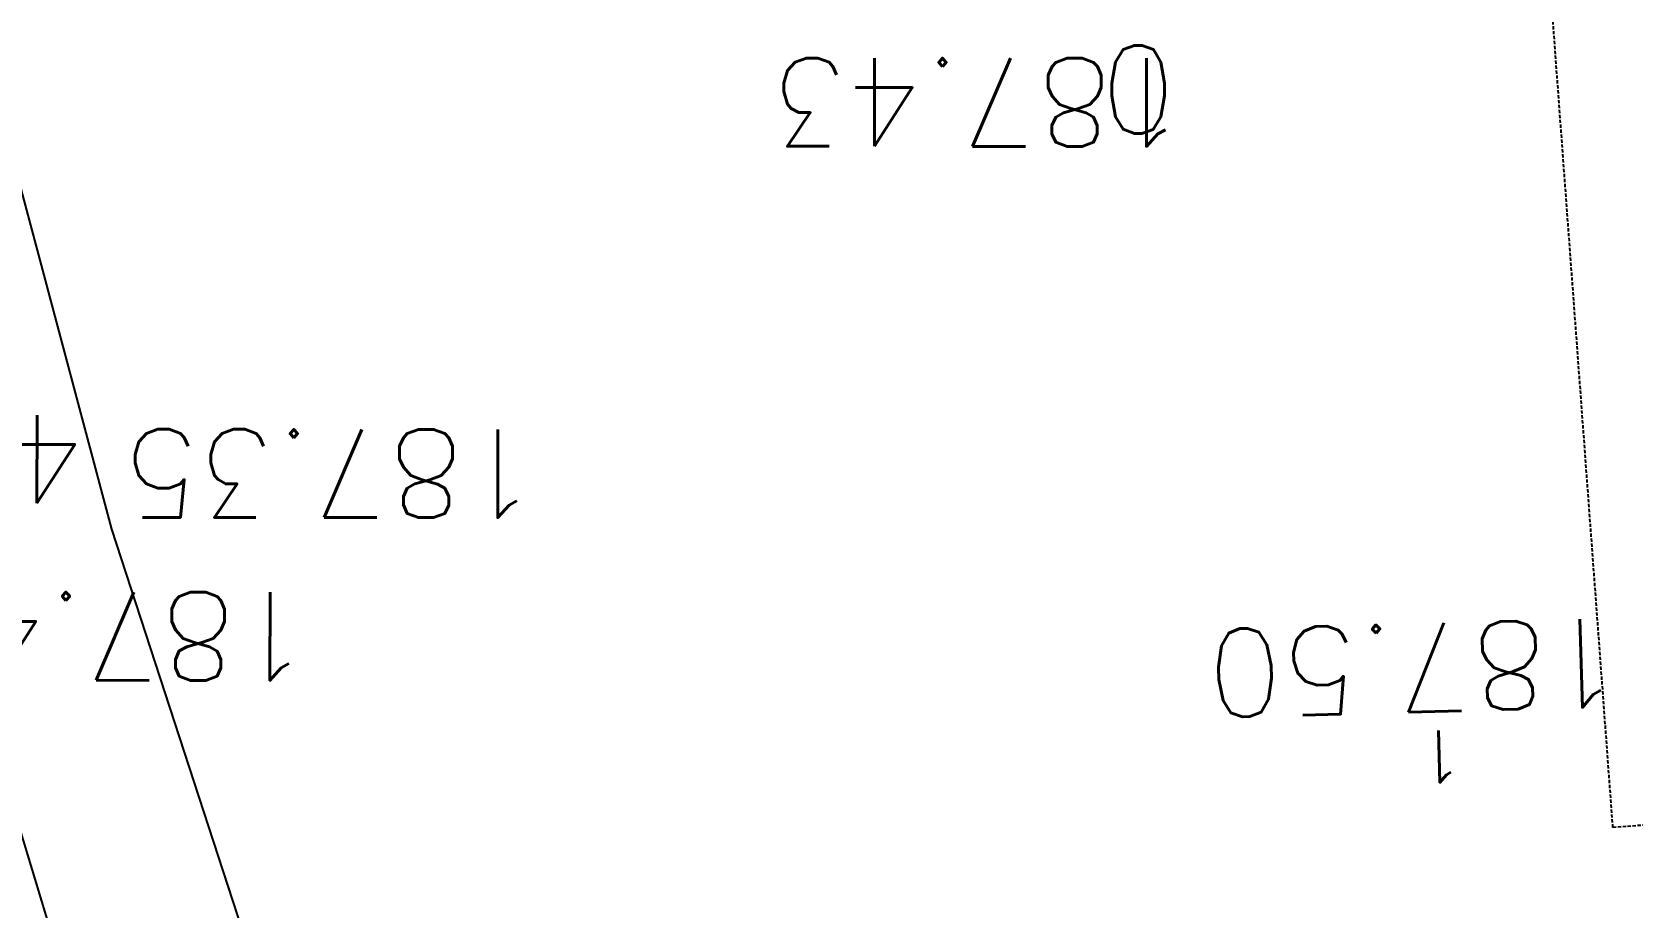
# Model space of a CAD drawing. Extents: x -594 to 29166, y -5797 to 14313.
# Drawn here: x 15638 to 16256, y 3205 to 3543 of the extents above; entities that cross this region are included whole.
import ezdxf
from ezdxf.enums import TextEntityAlignment as Align
from ezdxf.lldxf.tags import DXFTag

# ---------------------------------------------------------------- set-up
doc = ezdxf.new("R2010")
doc.units = 0
doc.linetypes.add('CACHE2', pattern=[4.762499999999999, 3.175, -1.5875])
doc.linetypes.add('Style de ligne -15', pattern=[2.0832800000000002, 1.25, -0.41656, 0.1388600000000001, -0.2778600000000001])
for name, color, linetype in [('A SITE', 252, 'Continuous'), ('DWG_280-140115-P - Général', 252, 'Continuous'), ('Fond topo - ESPACE_BOISE', 252, 'Continuous'), ('Fond topo - Z', 252, 'Continuous'), ('Fond topo - Z_500', 252, 'Continuous'), ('prlm-VRD', 252, 'Continuous'), ('SA - bât E', 252, 'Continuous'), ('SA - EBC', 252, 'Continuous')]:
    doc.layers.add(name, color=color, linetype=linetype)
for name, color, linetype, plot in [('Fond topo - N', 252, 'Continuous', False), ('Fond topo - NCACHE', 252, 'Continuous', False), ('Fond topo - ZCACHE', 252, 'Continuous', False)]:
    doc.layers.add(name, color=color, linetype=linetype, plot=plot)
doc.layers.add('Fond topo - P', color=252, linetype='Continuous', lineweight=50)
doc.layers.add('Fond topo - VOI', color=252, linetype='Continuous', lineweight=25)
doc.styles.add('SIMPLEX', font='simplex_.ttf', dxfattribs={"height": 1.25})
tags = doc.linetypes.add('L1', pattern=[1.0000000298023224, 0.6000000238418579, -0.4000000059604645]).pattern_tags.tags
tags[6:7] = [DXFTag(74, 4), DXFTag(75, 0), DXFTag(340, '0'), DXFTag(46, 0.0), DXFTag(50, 0.0), DXFTag(44, 0.0), DXFTag(45, 0.0)]
tags[4:5] = [DXFTag(74, 4), DXFTag(75, 0), DXFTag(340, '0'), DXFTag(46, 0.0), DXFTag(50, 0.0), DXFTag(44, 0.0), DXFTag(45, 0.0)]
tags = doc.linetypes.add('L8', pattern=[0.22500000894069674, 0.1500000059604645, -0.07500000298023224]).pattern_tags.tags
tags[6:7] = [DXFTag(74, 4), DXFTag(75, 0), DXFTag(340, '0'), DXFTag(46, 0.0), DXFTag(50, 0.0), DXFTag(44, 0.0), DXFTag(45, 0.0)]
tags[4:5] = [DXFTag(74, 4), DXFTag(75, 0), DXFTag(340, '0'), DXFTag(46, 0.0), DXFTag(50, 0.0), DXFTag(44, 0.0), DXFTag(45, 0.0)]
tags = doc.linetypes.add('STYLE_15', pattern=[0.8333119936287403, 0.5, -0.1666239947080612, 0.05554400011897087, -0.1111439988017082]).pattern_tags.tags
tags[10:11] = [DXFTag(74, 4), DXFTag(75, 0), DXFTag(340, '0'), DXFTag(46, 0.0), DXFTag(50, 0.0), DXFTag(44, 0.0), DXFTag(45, 0.0)]
tags[8:9] = [DXFTag(74, 4), DXFTag(75, 0), DXFTag(340, '0'), DXFTag(46, 0.0), DXFTag(50, 0.0), DXFTag(44, 0.0), DXFTag(45, 0.0)]
tags[6:7] = [DXFTag(74, 4), DXFTag(75, 0), DXFTag(340, '0'), DXFTag(46, 0.0), DXFTag(50, 0.0), DXFTag(44, 0.0), DXFTag(45, 0.0)]
tags[4:5] = [DXFTag(74, 4), DXFTag(75, 0), DXFTag(340, '0'), DXFTag(46, 0.0), DXFTag(50, 0.0), DXFTag(44, 0.0), DXFTag(45, 0.0)]

# ---------------------------------------------------------------- blocks, each defined once
blk = doc.blocks.new('A 90.PTOPO')
at = {"layer": 'Fond topo - NCACHE', "style": 'SIMPLEX'}
blk.add_attdef('MAT', text='', height=0.34, dxfattribs=at).set_placement((0.09999999986030161, -0.09999999962747097), align=Align.TOP_LEFT)
at = {"layer": 'Fond topo - ZCACHE', "style": 'SIMPLEX'}
blk.add_attdef('ALT', (0.09999999986030161, 0.09999999962747097), '', height=0.34, dxfattribs=at)
blk = doc.blocks.new('A$C380262B1')
at = {"layer": 'SA - EBC'}
h = blk.add_hatch(dxfattribs=at)
h.set_pattern_fill('_USER', color=256, scale=75, angle=-335.8284639255295, style=0, pattern_type=0)
h.set_pattern_definition([(24.17153607447054, (-355966725.0913794, -417896002.4038396), (-30.71023888770651, 68.42427367140989), [])])
h.paths.add_polyline_path([(9533.967289561406, -8391.022676602006), (7823.560263682157, -8197.032719478011), (7677.26634000428, -8624.200356937945), (6795.644808141515, -8561.406107898802), (5968.179506575689, -8295.55842038244), (5307.727831928059, -7899.99740216881, -0.3248648439675891), (5215.66356504336, -6186.960641667247, -0.2814891280233847), (6034.588919347152, -5793.906059488654), (6977.488194359466, -5966.359615046531, 0.1695292869953866), (8622.524935239926, -5863.042801246047, 0.3340686001642133), (8902.106720628217, -5382.998490706086, 0.09326601099187866), (8620.675744628534, -4484.154293872416, 0.153138720952933), (7983.041431754827, -3856.574170198292), (6774.001917056739, -3250.65084323287), (5737.27900213562, -2651.023222506046, -0.1642525569746835), (4858.435642998666, -1650.659172795713), (4817.150435736403, -1198.612694069743), (4848.756969021633, -647.3217743448913), (5422.659926814958, 1808.548009581864, 0.4390366150430304), (6435.564773995429, 2874.098786618561, -0.09336270403907257), (6508.739385334775, 3486.828686110675, 0.1042719612268155), (6540.439700800925, 3811.755312792957), (6460.564939025789, 4655.403570830822), (7373.38954936713, 4920.791836176068), (7554.008261486888, 4259.8578767851), (7298.873095074669, 4188.137014396489), (7509.021686343476, 3441.03382807225, -0.2009829630450486), (7456.712778378278, 3016.095944307745), (7105.68882166408, 2168.347155954689), (7082.51023539342, 1970.99042609334), (7207.488740049303, 1059.89730162546), (7767.198439734057, -779.9824859946966), (8823.304629139602, -984.4878826290369, 0.1214178809896852), (9894.772318005562, -3098.331943433732, 0.01018302281994621), (10254.53238859773, -3499.40192066133), (9617.819940159097, -3345.007801242173), (9300.242931814864, -4358.367580920458), (9996.567213023081, -4620.499769318849), (9784.691719617695, -7276.41688529402), (9646.94292745553, -8212.627615593374)])
at = {"layer": 'DWG_280-140115-P - Général', "linetype": 'STYLE_15', "ltscale": 10, "elevation": 1e-07, "flags": 128}
for points in [[(3021.57010990195, -8145.867266133428, -0.06895872050302425), (6235.28967932798, -3756.488723866642, -0.008807822459316559), (10257.93705312535, 602.650766633451, -0.04520462568320733), (14397.25473853759, 4625.921016000211)], [(3183.863145206124, -8029.472286626697, -0.06402224317722395), (6209.414131427184, -3981.190984882414, -0.008807822459316559), (10232.06150527112, 377.9485056176782, -0.04520462568320733), (14371.37919068336, 4401.218755077571)], [(3210.571503592655, -8360.037511121482, -0.06701638499415095), (6351.068271277472, -4105.283255595714, -0.008807822459459397), (10373.71564516798, 253.8562349975109, -0.04520462568242076), (14513.03333048709, 4277.126484271139)]]:
    blk.add_lwpolyline(points, format="xyb", dxfattribs=at)
at = {"layer": 'Fond topo - ESPACE_BOISE', "linetype": 'L1', "ltscale": 2, "flags": 128}
blk.add_lwpolyline([(9533.967289561406, -8391.022676602006), (7823.560263682157, -8197.032719478011), (7677.26634000428, -8624.200356937945), (6795.644808141515, -8561.406107898802), (5968.179506575689, -8295.55842038244), (5307.727831928059, -7899.99740216881, -0.3248648439675891), (5215.66356504336, -6186.960641667247, -0.2814891279475962), (6034.588919347152, -5793.906059488654), (6977.488194359466, -5966.359615046531, 0.1695292870025676), (8622.524935239926, -5863.042801246047, 0.3340686001642133), (8902.106720628217, -5382.998490706086, 0.09326601102169153), (8620.675744628534, -4484.154293872416, 0.153138720952933), (7983.041431754827, -3856.574170198292), (6774.001917056739, -3250.65084323287), (5737.27900213562, -2651.023222506046, -0.1642525569996709), (4858.435642998666, -1650.659172795713), (4817.150435736403, -1198.612694069743), (4848.756969021633, -647.3217743448913), (5422.659926814958, 1808.548009581864, 0.4390366150430304), (6435.564773995429, 2874.098786618561, -0.09336270405047195), (6508.739385334775, 3486.828686110675, 0.104271961321091), (6540.439700800925, 3811.755312792957), (6460.564939025789, 4655.403570830822), (7373.38954936713, 4920.791836176068), (7554.008261486888, 4259.8578767851), (7298.873095074669, 4188.137014396489), (7509.021686343476, 3441.03382807225, -0.2009829630843761), (7456.712778378278, 3016.095944307745), (7105.68882166408, 2168.347155954689), (7082.51023539342, 1970.99042609334), (7207.488740049303, 1059.89730162546), (7767.198439734057, -779.9824859946966), (8823.304629139602, -984.4878826290369, 0.121417881002313), (9894.772318005562, -3098.331943433732, 0.01018302282179253), (10254.53238859773, -3499.40192066133), (9617.819940159097, -3345.007801242173), (9300.242931814864, -4358.367580920458), (9996.567213023081, -4620.499769318849), (9784.691719617695, -7276.41688529402), (9646.94292745553, -8212.627615593374)], format="xyb", close=True, dxfattribs=at)
at = {"layer": 'Fond topo - VOI', "linetype": 'L8', "ltscale": 2, "flags": 128}
blk.add_lwpolyline([(8241.600899538025, -1174.822141043842), (8268.107875902206, -1152.851050905883), (8199.535020301118, -1070.121470838785), (7936.320384824648, -752.5667192414403), (7729.302531806752, -389.0187353827059), (7574.213410867378, 87.03310303390026), (7436.46509652026, 603.444691747427), (7355.276801763102, 601.749756000936)], dxfattribs=at)
at = {"layer": 'SA - bât E', "linetype": 'CACHE2', "ltscale": 0.4000000059604645, "elevation": 1e-07, "flags": 128}
blk.add_lwpolyline([(8153.031785227358, -27.99249477684498), (7986.69397784397, 2210.184291750193), (9538.215173315257, 2325.490926671773), (9704.552980652079, 87.31414005160332)], close=True, dxfattribs=at)
at = {"layer": 'Fond topo - P', "ltscale": 2}
ref = blk.add_blockref('A 90.PTOPO', (7994.510672008619, 229.5896330848336), dxfattribs=dict(at, xscale=100, yscale=100, zscale=100, rotation=179.9607580165254))
ref.add_attrib('MAT', '0', dxfattribs={"layer": 'Fond topo - N', "color": 0, "ltscale": 2, "height": 34, "rotation": 179.9607579854925, "style": 'SIMPLEX'}).set_placement((7984.517523413524, 239.5964795723557), align=Align.TOP_LEFT)
ref.add_attrib('ALT', '187.43', (7989.18865271844, 268.6076977290213), dxfattribs={"layer": 'Fond topo - Z_500', "color": 0, "ltscale": 2, "height": 34, "rotation": 179.9607579854925, "style": 'SIMPLEX'})
ref = blk.add_blockref('A 90.PTOPO', (7574.213410867378, 87.03310303390026), dxfattribs=dict(at, xscale=100, yscale=100, zscale=100, rotation=179.9607580165254))
ref.add_attrib('MAT', '4981', dxfattribs={"layer": 'Fond topo - N', "color": 0, "ltscale": 2, "height": 34, "rotation": 179.9607579854925, "style": 'SIMPLEX'}).set_placement((7564.220262179151, 97.03994952142239), align=Align.TOP_LEFT)
ref.add_attrib('ALT', '187.35', (7739.053574809805, 125.4759323783219), dxfattribs={"layer": 'Fond topo - Z_500', "color": 0, "ltscale": 2, "height": 34, "rotation": 179.9607579854925, "style": 'SIMPLEX'})
ref = blk.add_blockref('A 90.PTOPO', (7475.026242481545, 52.12055137380958), dxfattribs=dict(at, xscale=100, yscale=100, zscale=100, rotation=179.9607580165254))
ref.add_attrib('MAT', '4980', dxfattribs={"layer": 'Fond topo - N', "color": 0, "ltscale": 2, "height": 34, "rotation": 179.9607579854925, "style": 'SIMPLEX'}).set_placement((7465.03309388645, 62.12739804759622), align=Align.TOP_LEFT)
ref.add_attrib('ALT', '187.43', (7651.179645722732, 62.70115161314607), dxfattribs={"layer": 'Fond topo - Z_500', "color": 0, "ltscale": 2, "height": 34, "rotation": 179.9607579854925, "style": 'SIMPLEX'})
ref = blk.add_blockref('A 90.PTOPO', (8167.48263607733, 12.43588887155056), dxfattribs=dict(at, xscale=100, yscale=100, zscale=100, rotation=262.0869448926433))
ref.add_attrib('MAT', '1', (8095.201348839328, 9.6462806686759), dxfattribs={"layer": 'Fond topo - N', "color": 0, "ltscale": 2, "height": 20, "rotation": 181.5795471543255, "style": 'SIMPLEX'})
ref.add_attrib('ALT', '187.50', (8156.320063397288, 52.75003295391798), dxfattribs={"layer": 'Fond topo - Z', "color": 0, "ltscale": 2, "height": 34, "rotation": 181.5795471543255, "style": 'SIMPLEX'})

msp = doc.modelspace()

# ---------------------------------------------------------------- linework, layer by layer
at = {"layer": 'A SITE', "linetype": 'Style de ligne -15', "lineweight": 50, "ltscale": 25.4}
msp.add_open_spline([(4176.460323989, 5442.268083721201), (4369.671814654253, 5480.305082514233), (4562.883305319505, 5518.342081307264), (4903.035870079556, 5519.770962749722), (5243.188434839607, 5521.199844192178), (5979.862232432676, 5524.644192387673), (6716.536030025745, 5528.088540583168), (7278.196035443951, 5527.680984529125), (7839.856040862154, 5527.273428475082), (8021.33605249903, 5527.04436151977), (8202.816064135908, 5526.815294564457), (8808.175518535207, 5525.355672830381), (9413.534972934507, 5523.896051096305), (10716.35055125782, 5525.292875773189), (12019.16612958114, 5526.689700450073), (12242.59736941556, 5526.219074095052), (12466.02860924998, 5525.748447740031), (12816.58825669966, 5520.962446153984), (13167.14790414932, 5516.176444567938), (13202.67334411069, 5616.323253230989), (13238.19878407206, 5716.470061894041), (13267.88797985007, 5802.201202280354), (13297.57717562809, 5887.932342666667), (13327.26637146807, 5973.663483182873), (13356.95556730804, 6059.39462369908), (13408.40586833479, 6207.963585019167), (13459.85616936153, 6356.532546339254), (13477.00626972637, 6406.055533505653), (13494.1563700912, 6455.578520672052), (13528.56424594086, 6560.211756405557), (13562.97212179051, 6664.844992139062), (13573.34426940263, 6696.386357049848), (13583.71641701474, 6727.927721960633), (13599.14459516289, 6774.844311820367), (13614.57277331104, 6821.7609016801), (13678.89845151418, 7117.445058481407), (13743.22412971732, 7413.129215282714), (13957.44417426001, 7453.649993311512), (14171.6642188027, 7494.17077134031), (14164.33110006091, 7534.454284825461), (14156.99798131911, 7574.737798310613), (14190.69856097776, 7584.1885789299), (14224.3991406364, 7593.639359549188), (14227.54598275065, 7586.876309721521), (14230.6928248649, 7580.113259893854), (14293.31613396937, 7599.075882379029), (14355.93944307384, 7618.038504864206), (14360.33627129155, 7603.518153668139), (14364.73309950925, 7588.997802472074), (14537.19463817218, 7591.452871283189), (14709.72105367121, 7640.318572682433), (14664.80085229129, 7789.364483691123), (14619.88065091136, 7938.410394699813), (15047.10136485209, 8062.384212492531), (15474.32207879282, 8186.35803028525), (15686.72011032906, 8247.99634733282), (15899.1181418653, 8309.634664380394), (15904.18095425764, 8311.16615035549), (15909.24376664999, 8312.697636330588), (15908.24632720474, 8315.994988719141), (15907.24888775948, 8319.292341107695), (17672.66370066847, 8849.18489157519), (19438.07851357746, 9379.077442042686), (19648.94625719312, 9442.84166650947), (19859.81400080878, 9506.605890976254), (20255.34999765514, 9309.740046358256), (20650.88599450151, 9112.87420174026), (20960.83037043088, 8222.925854629979), (21270.77474636025, 7332.977507519699), (21180.20482578994, 7304.155253916865), (21089.63490521962, 7275.333000314032), (21163.08192130905, 7017.583632131451), (21236.52893739848, 6759.834263948869), (21251.59096196499, 6763.900398713808), (21266.65298653151, 6767.966533478745), (21275.66331628615, 6734.589920389879), (21284.67364604079, 6701.213307301014), (21269.90174220742, 6697.225493309333), (21255.12983837404, 6693.237679317652), (21270.02909754186, 6638.046934804524), (21284.92835670968, 6582.856190291396), (21291.18791271421, 6584.546016145794), (21297.44746871873, 6586.235842000193), (21305.99505503359, 6495.045994312171), (21402.88127022713, 6506.77370062368), (21487.34614140726, 6527.117243858374), (21571.8110125874, 6547.460787093069), (21569.54090915693, 6559.077459708715), (21567.27080572647, 6570.694132324361), (21604.9826147757, 6578.638180696444), (21642.69442382495, 6586.582229068526), (21649.99092684802, 6549.24424479024), (21657.28742987109, 6511.906260511954), (21652.49321263043, 6510.896351562153), (21647.69899538977, 6509.88644261235), (21807.59759874861, 5746.171790918018), (21967.49620210746, 4982.457139223686), (21977.29087856582, 4938.619647976331), (21987.08555502418, 4894.782156728977), (22015.77968985148, 4743.897667099305), (22044.47382467878, 4593.013177469635), (22063.49845796792, 4473.15386370534), (22082.52309125707, 4353.294549941044), (22101.17758034708, 4237.725041504161), (22119.8320694371, 4122.155533067276), (22124.34521501322, 4087.383801149612), (22128.85836058934, 4052.612069231947), (22138.67043277023, 3933.294823616047), (22148.48250495112, 3813.977578000148), (22152.89930715496, 3687.239417307076), (22157.31610935879, 3560.501256614004), (22156.076484195, 3368.858372212821), (22154.83685903121, 3177.215487811639), (22152.19921093334, 3078.786779554529), (22149.56156283546, 2980.358071297419), (22145.45597761818, 2863.604543402881), (22141.35039240089, 2746.851015508344), (22132.84957172425, 2586.184714510545), (22124.3487510476, 2425.518413512747), (22087.73229281092, 1950.645502867765), (22051.11583457425, 1475.772592222784), (21993.93267188069, 847.2728484507301), (21936.74950918714, 218.7731046786765), (21915.72911809816, 183.1543716948916), (21894.70872700917, 147.5356387111067), (21213.22959377029, 141.5663173796755), (20531.75046053142, 135.5969960482442), (20529.70391122794, 160.0584829811443), (20527.65736192447, 184.5199699140445), (20322.85211202239, 176.690893984845), (20118.04686212031, 168.8618180556456), (19882.16605612223, 159.8448189737624), (19646.28525012414, 150.8278198918793), (19256.88795437214, 145.1817412266304), (18867.49065862014, 139.5356625613815), (18773.40076004949, -158.0539794890239), (18679.31086147885, -455.6436215394293), (18604.52972435834, -1398.2892427307), (18529.74858723784, -2340.934863921971), (18635.05281645298, -2777.584667182492), (18740.3570456681, -3214.234470443014), (18588.75649128179, -3295.852804806581), (18437.15593689547, -3377.471139170148), (18384.51067286626, -3407.386502780186), (18331.86540883705, -3437.301866390224), (18280.61346701965, -3484.555506740129), (18229.36152520225, -3531.809147090034), (18125.26721579346, -3688.348619902795), (18021.17290638468, -3844.888092715555), (17973.14358509049, -3961.195121001385), (17925.1142637963, -4077.502149287216), (17903.6595444782, -4188.267269896076), (17882.2048251601, -4299.032390504935), (17853.8311819437, -4428.724102620885), (17825.4575387273, -4558.415814736834), (17795.32097892486, -4816.051617467339), (17765.18441912243, -5073.687420197844), (17828.42555699479, -5320.211674328882), (17891.66669486716, -5566.73592845992), (16164.83861855822, -5333.520038808841), (14438.01054224929, -5100.304149157763), (14043.04613360993, -5030.62411782032), (13648.08172497056, -4960.944086482877), (13506.14388269963, -4936.078551666066), (13364.20604042869, -4911.213016849256), (13220.84792956359, -4883.357134984888), (13077.48981869849, -4855.501253120519), (12791.93663099906, -4799.706438058725), (12506.38344329963, -4743.911622996931), (12128.34885504419, -4679.679125337937), (11750.31426678875, -4615.446627678944), (11530.96657057306, -4571.296341279807), (11311.61887435737, -4527.14605488067), (10549.50275420606, -4375.436976027418), (9787.386634054754, -4223.727897174167), (9847.497623255429, -3981.593318758593), (9907.608612456102, -3739.45874034302), (9806.224612371345, -3461.390401503092), (9704.840612286585, -3183.322062663164), (9715.186505392605, -3083.78428544866), (9725.532398498623, -2984.246508234157), (9824.047302511954, -2441.958219058206), (9922.562206525283, -1899.669929882255), (9651.720328772337, -1701.166952330637), (9380.878451019391, -1502.663974779018), (9447.608481402609, -1104.824686992503), (9514.338511785827, -706.9853992059885), (9834.997575414756, -611.0330797781556), (10155.65663904368, -515.0807603503229), (10247.11430860766, 11.58272047775972), (10338.57197817164, 538.2462013058423), (10143.19891171326, 564.034399210519), (9947.825845254876, 589.8225971151958), (9948.480143309253, 594.7796016490087), (9949.134441363629, 599.7366061828216), (9614.749591614567, 638.6852105942904), (9280.364741865505, 677.6338150057593), (8737.858740855809, 744.5739853015723), (8195.352739846112, 811.5141555973853), (7103.907474774716, 948.2615167649813), (6012.462209703319, 1085.008877932577), (5516.206690876444, 1145.917004896744), (5019.951172049568, 1206.825131860911), (4567.056891918675, 1262.264872866837), (4114.162611787784, 1317.704613872763), (4102.179930818145, 1307.408669484968), (4090.197249848507, 1297.112725097174), (3869.943570597327, 1322.109522471705), (3649.689891346147, 1347.106319846236), (3455.220307945352, 1370.40469088167), (3260.750724544557, 1393.703061917104), (3258.524318804017, 1373.559348491966), (3256.297913063478, 1353.415635066829), (2884.9618248586, 1399.247563906887), (2513.625736653723, 1445.079492746946), (2816.188598448748, 2481.82475935111), (3118.751460243772, 3518.570025955275), (3122.582998515823, 3517.421165562354), (3126.414536787875, 3516.272305169434), (3182.802811835182, 3704.331784302535), (3239.191086882488, 3892.391263435636), (3244.935288008489, 3911.548615905299), (3250.679489134491, 3930.705968374963), (3342.692954312362, 4248.16559893286), (3434.706419490234, 4565.625229490758), (3504.836904109278, 4748.284544670305), (3574.967388728322, 4930.943859849853), (3700.502833669992, 5086.55402693077), (3826.038278611662, 5242.164194011688), (4001.249301300331, 5342.216138866444), (4176.460323989, 5442.268083721201)], degree=2, knots=[0, 0, 0, 1, 1, 2, 2, 3, 3, 4, 4, 5, 5, 6, 6, 7, 7, 8, 8, 9, 9, 10, 10, 11, 11, 12, 12, 13, 13, 14, 14, 15, 15, 16, 16, 17, 17, 18, 18, 19, 19, 20, 20, 21, 21, 22, 22, 23, 23, 24, 24, 25, 25, 26, 26, 27, 27, 28, 28, 29, 29, 30, 30, 31, 31, 32, 32, 33, 33, 34, 34, 35, 35, 36, 36, 37, 37, 38, 38, 39, 39, 40, 40, 41, 41, 42, 42, 43, 43, 44, 44, 45, 45, 46, 46, 47, 47, 48, 48, 49, 49, 50, 50, 51, 51, 52, 52, 53, 53, 54, 54, 55, 55, 56, 56, 57, 57, 58, 58, 59, 59, 60, 60, 61, 61, 62, 62, 63, 63, 64, 64, 65, 65, 66, 66, 67, 67, 68, 68, 69, 69, 70, 70, 71, 71, 72, 72, 73, 73, 74, 74, 75, 75, 76, 76, 77, 77, 78, 78, 79, 79, 80, 80, 81, 81, 82, 82, 83, 83, 84, 84, 85, 85, 86, 86, 87, 87, 88, 88, 89, 89, 90, 90, 91, 91, 92, 92, 93, 93, 94, 94, 95, 95, 96, 96, 97, 97, 98, 98, 99, 99, 100, 100, 101, 101, 102, 102, 103, 103, 104, 104, 105, 105, 106, 106, 107, 107, 108, 108, 109, 109, 110, 110, 111, 111, 112, 112, 113, 113, 114, 114, 115, 115, 115], dxfattribs=at)

# ---------------------------------------------------------------- block references
at = {"layer": 'prlm-VRD'}
msp.add_blockref('A$C380262B1', (8094.782763188872, 3263.943246462347), dxfattribs=at)

doc.saveas('drawing.dxf')
